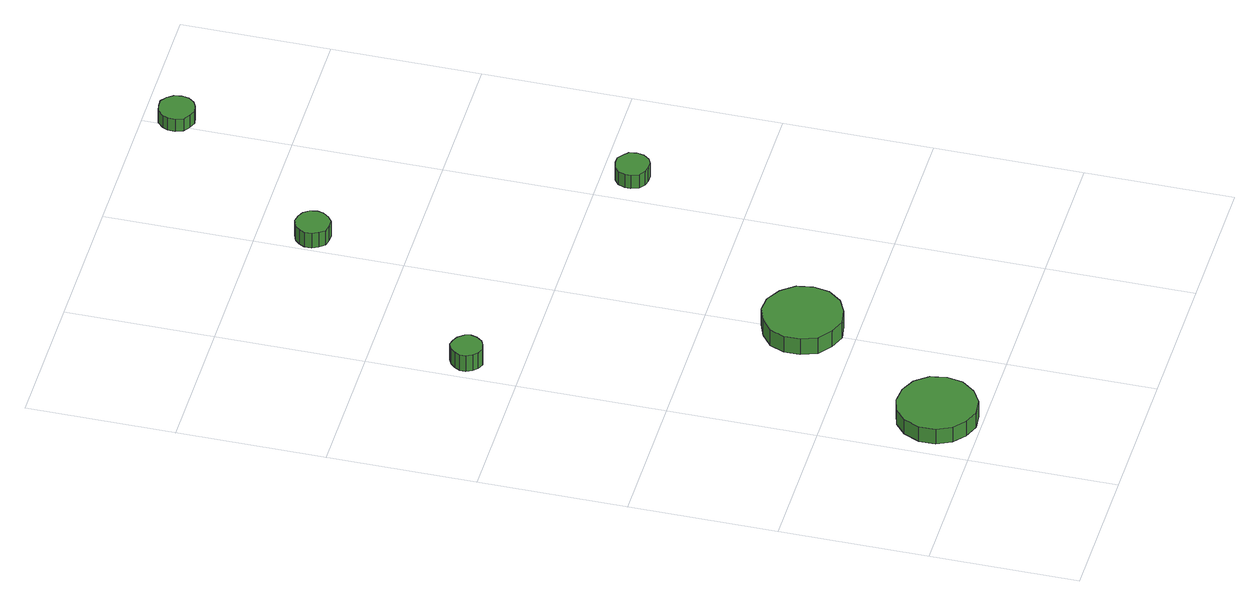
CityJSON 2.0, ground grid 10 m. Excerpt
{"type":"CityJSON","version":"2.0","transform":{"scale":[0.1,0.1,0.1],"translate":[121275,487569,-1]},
"CityObjects":{
"tree1":{"type":"SolitaryVegetationObject","attributes":{"function":"something"},"geometry":[{"type":"MultiSurface","lod":"1","boundaries":[[[0,1,2,3,4,5,6,7,8,9,10,11,12,13,14]],[[15,16,17,18,19,20,21,22,23,24,25,26,27,28,29]],[[0,29,28,1]],[[1,28,27,2]],[[2,27,26,3]],[[3,26,25,4]],[[4,25,24,5]],[[5,24,23,6]],[[6,23,22,7]],[[7,22,21,8]],[[8,21,20,9]],[[9,20,19,10]],[[10,19,18,11]],[[11,18,17,12]],[[12,17,16,13]],[[13,16,15,14]],[[14,15,29,0]]]}]},
"tree2":{"type":"SolitaryVegetationObject","attributes":{"function":"something"},"geometry":[{"type":"MultiSurface","lod":"1","boundaries":[[[30,31,32,33,34,35,36,37,38,39,40,41,42,43,44]],[[45,46,47,48,49,50,51,52,53,54,55,56,57,58,59]],[[30,59,58,31]],[[31,58,57,32]],[[32,57,56,33]],[[33,56,55,34]],[[34,55,54,35]],[[35,54,53,36]],[[36,53,52,37]],[[37,52,51,38]],[[38,51,50,39]],[[39,50,49,40]],[[40,49,48,41]],[[41,48,47,42]],[[42,47,46,43]],[[43,46,45,44]],[[44,45,59,30]]]}]},
"tree3":{"type":"SolitaryVegetationObject","attributes":{"function":"something"},"geometry":[{"type":"MultiSurface","lod":"1","boundaries":[[[60,61,62,63,64,65,66,67,68,69,70,71,72,73,74]],[[75,76,77,78,79,80,81,82,83,84,85,86,87,88,89]],[[60,89,88,61]],[[61,88,87,62]],[[62,87,86,63]],[[63,86,85,64]],[[64,85,84,65]],[[65,84,83,66]],[[66,83,82,67]],[[67,82,81,68]],[[68,81,80,69]],[[69,80,79,70]],[[70,79,78,71]],[[71,78,77,72]],[[72,77,76,73]],[[73,76,75,74]],[[74,75,89,60]]]}]},
"tree4":{"type":"SolitaryVegetationObject","attributes":{"function":"something"},"geometry":[{"type":"MultiSurface","lod":"1","boundaries":[[[90,91,92,93,94,95,96,97,98,99,100,101,102,103,104]],[[105,106,107,108,109,110,111,112,113,114,115,116,117,118,119]],[[90,119,118,91]],[[91,118,117,92]],[[92,117,116,93]],[[93,116,115,94]],[[94,115,114,95]],[[95,114,113,96]],[[96,113,112,97]],[[97,112,111,98]],[[98,111,110,99]],[[99,110,109,100]],[[100,109,108,101]],[[101,108,107,102]],[[102,107,106,103]],[[103,106,105,104]],[[104,105,119,90]]]}]},
"tree5":{"type":"SolitaryVegetationObject","attributes":{"function":"something"},"geometry":[{"type":"MultiSurface","lod":"1","boundaries":[[[120,121,122,123,124,125,126,127,128,129,130,131,132,133,134]],[[135,136,137,138,139,140,141,142,143,144,145,146,147,148,149]],[[120,149,148,121]],[[121,148,147,122]],[[122,147,146,123]],[[123,146,145,124]],[[124,145,144,125]],[[125,144,143,126]],[[126,143,142,127]],[[127,142,141,128]],[[128,141,140,129]],[[129,140,139,130]],[[130,139,138,131]],[[131,138,137,132]],[[132,137,136,133]],[[133,136,135,134]],[[134,135,149,120]]]}]},
"tree6":{"type":"SolitaryVegetationObject","attributes":{"function":"something"},"geometry":[{"type":"MultiSurface","lod":"1","boundaries":[[[150,151,152,153,154,155,156,157,158,159,160,161,162,163,164]],[[165,166,167,168,169,170,171,172,173,174,175,176,177,178,179]],[[150,179,178,151]],[[151,178,177,152]],[[152,177,176,153]],[[153,176,175,154]],[[154,175,174,155]],[[155,174,173,156]],[[156,173,172,157]],[[157,172,171,158]],[[158,171,170,159]],[[159,170,169,160]],[[160,169,168,161]],[[161,168,167,162]],[[162,167,166,163]],[[163,166,165,164]],[[164,165,179,150]]]}]}
},
"vertices":[
[63,30,19],[61,41,19],[54,50,19],[44,55,19],[33,56,19],[23,53,19],[15,46,19],[10,35,19],[10,24,19],[15,14,19],[23,7,19],[33,3,19],[44,4,19],[54,10,19],[61,19,19],[61,19,7],[54,10,7],[44,4,7],[33,3,7],[23,7,7],[15,14,7],[10,24,7],[10,35,7],[15,46,7],[23,53,7],[33,56,7],[44,55,7],[54,50,7],[61,41,7],[63,30,7],
[28,337,19],[27,341,19],[24,345,19],[20,347,19],[16,348,19],[12,346,19],[9,343,19],[7,339,19],[7,335,19],[9,331,19],[12,328,19],[16,326,19],[20,327,19],[24,329,19],[27,333,19],[27,333,6],[24,329,6],[20,327,6],[16,326,6],[12,328,6],[9,331,6],[7,335,6],[7,339,6],[9,343,6],[12,346,6],[16,348,6],[20,347,6],[24,345,6],[27,341,6],[28,337,6],
[130,136,19],[128,147,19],[121,156,19],[111,162,19],[100,163,19],[90,159,19],[81,152,19],[77,142,19],[77,131,19],[81,120,19],[90,113,19],[100,109,19],[111,111,19],[121,116,19],[128,125,19],[128,125,6],[121,116,6],[111,111,6],[100,109,6],[90,113,6],[81,120,6],[77,131,6],[77,142,6],[81,152,6],[90,159,6],[100,163,6],[111,162,6],[121,156,6],[128,147,6],[130,136,6],
[126,464,18],[125,469,18],[122,473,18],[118,475,18],[113,476,18],[108,474,18],[105,471,18],[103,467,18],[103,462,18],[105,458,18],[108,454,18],[113,453,18],[118,453,18],[122,456,18],[125,460,18],[125,460,6],[122,456,6],[118,453,6],[113,453,6],[108,454,6],[105,458,6],[103,462,6],[103,467,6],[105,471,6],[108,474,6],[113,476,6],[118,475,6],[122,473,6],[125,469,6],[126,464,6],
[234,280,18],[233,285,18],[230,288,18],[226,291,18],[221,291,18],[217,290,18],[213,287,18],[211,282,18],[211,278,18],[213,273,18],[217,270,18],[221,269,18],[226,269,18],[230,271,18],[233,275,18],[233,275,7],[230,271,7],[226,269,7],[221,269,7],[217,270,7],[213,273,7],[211,278,7],[211,282,7],[213,287,7],[217,290,7],[221,291,7],[226,291,7],[230,288,7],[233,285,7],[234,280,7],
[218,578,17],[217,583,17],[214,587,17],[210,590,17],[205,590,17],[200,589,17],[196,585,17],[194,581,17],[194,576,17],[196,571,17],[200,568,17],[205,566,17],[210,567,17],[214,569,17],[217,573,17],[217,573,7],[214,569,7],[210,567,7],[205,566,7],[200,568,7],[196,571,7],[194,576,7],[194,581,7],[196,585,7],[200,589,7],[205,590,7],[210,590,7],[214,587,7],[217,583,7],[218,578,7]
]}
